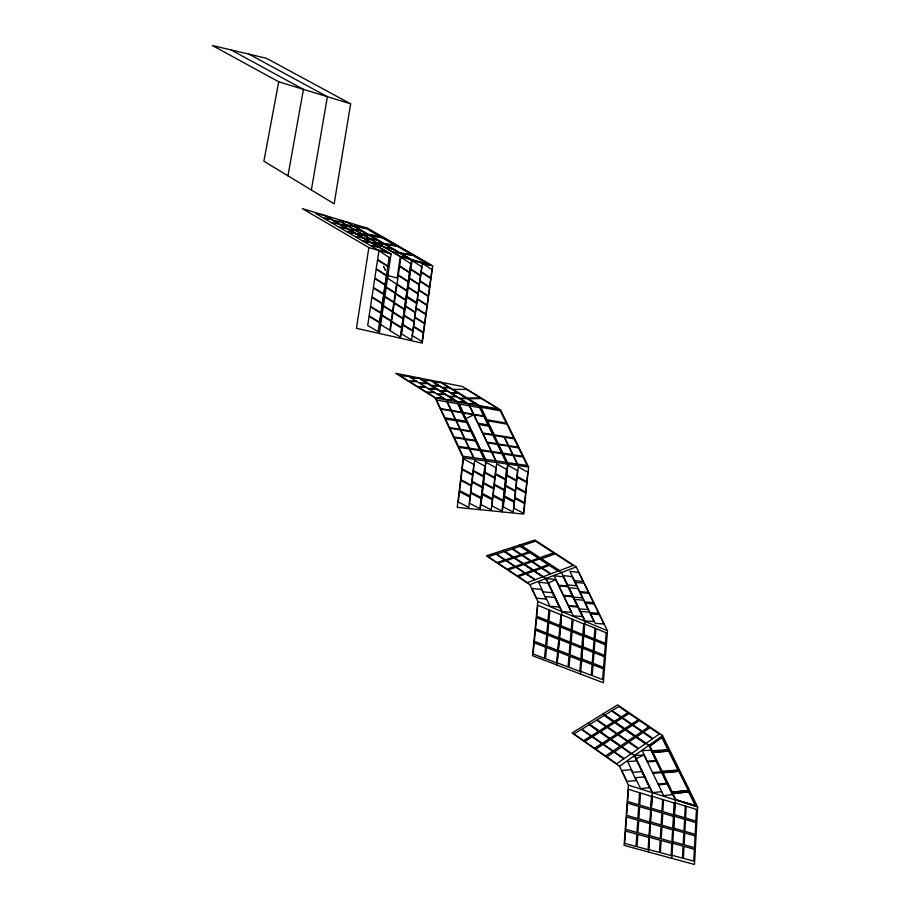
<?xml version="1.0" encoding="UTF-8"?>
<svg xmlns="http://www.w3.org/2000/svg" width="910" height="910" viewBox="0 0 910 910"><rect width="100%" height="100%" fill="white"/><g stroke="black" fill="none" stroke-linecap="round" stroke-linejoin="round"><path stroke-width="0.68" stroke-dasharray="4.55 3.41" d="M383.792 266.289L385.624 270.19M383.576 266.414L385.522 270.554M383.315 266.539L385.681 271.555"/><path stroke-width="1.36" d="M697.652 806.999L694.478 864.5L624.089 845.379L628.423 785.125L619.505 766.254L572.094 732.948L617.663 704.852L662.605 735.587L697.652 806.999L628.423 785.125M671.819 858.346L675.356 799.958L648.875 745.347L603.137 713.815M648.375 851.976L652.299 792.667L634.532 755.562L587.962 723.166M648.625 849.474L649.433 837.245L660.194 840.283L659.42 852.42L648.5 849.428M649.547 835.585L650.354 823.436M650.457 821.844L651.253 809.775M651.355 808.205L652.152 796.216M607.482 630.766L603.33 682.784L532.498 655.678L537.799 601.453L529.904 584.675L486.44 555.805L534.807 540.028L576.223 566.907L607.482 630.766L537.799 601.453M580.478 674.048L584.993 621.303L561.424 572.583L519.348 545.067M557.182 662.764L558.194 651.753M558.33 650.252L559.332 639.298M559.468 637.865L560.458 626.979M560.594 625.568L561.584 614.75M556.886 665.017L561.788 611.543L546 578.498L503.241 550.322M528.596 467.035L523.716 514.082L457.229 507.37L463.213 457.81L435.116 397.863L395.725 373.316L462.416 386.5L500.625 409.955L528.596 467.035L463.213 457.81M502.343 511.921L507.575 464.066L479.547 406.065L440.952 382.257M480.196 509.691L485.792 460.995L457.719 402.038L418.736 377.866M432.682 265.913L422.229 343.127L356.458 328.328L368.857 247.6L302.382 208.629L367.913 228.353L432.682 265.913L400.286 256.62L381.87 245.882L372.599 243.186M400.491 338.236L411.57 259.851L346.221 221.824M400.286 256.62L397.181 278.073L387.887 275.559M379.356 333.481L391.061 253.97L325.166 215.488M350.646 103.82L334.152 203.817L263.889 161.218L278.71 81.786L212.349 45.5L266.482 58.297L350.646 103.82L278.71 81.786M311.368 189.997L327.407 96.71L249.056 54.179M287.958 175.812L303.439 89.362L231.026 49.913M367.322 228.854L381.62 237.157L367.322 228.854L346.369 224.895L339.202 220.72L346.846 222.188M382.484 237.965L382.803 237.305L397.26 245.689L396.942 246.36L382.484 237.965L368.686 235.462L369.005 234.791L383.633 243.3L397.26 245.689M412.969 254.811L399.319 252.991L412.969 254.811L398.352 246.337L384.737 243.96L389.082 247.031M392.324 248.669L384.964 247.406L377.616 243.118L398.352 246.337M399.911 253.446L413.743 255.266L430.862 265.117L411.286 259.418L400.161 252.935M411.286 259.418L411.047 259.93L402.14 254.743M401.276 253.674L413.743 255.266M650.434 745.529L662.378 737.054L668.6 749.738L663.89 750.329M662.378 737.054L649.911 745.972L652.22 750.739L668.793 749.692M619.505 766.254L662.605 735.587M631.449 753.616L638.183 748.873L628.662 742.276L621.848 746.939M652.22 750.739L651.606 751.114L659.795 750.591M669.487 751.012L652.095 752.49L669.487 751.012L678.758 769.905L678.064 770.315L668.804 751.433M662.378 772.897L679.44 771.214L688.813 790.335L673.207 792.235M674.958 799.424L696.173 805.703L689.314 791.711L672.888 793.497L675.584 799.06M672.262 793.873L689.314 791.711M689.382 793.474L689.996 793.111M379.356 247.111L381.87 245.882M480.423 449.711L491.241 451.326L473.746 414.858L465.886 418.657L481.026 450.461M545.545 579.784L546.432 579.363M561.788 611.543L571.491 612.305L555.748 579.568L548.423 583.082L562.266 612.077M552.848 595.106L553.746 594.674L556.442 599.895M634.008 756.87L634.952 756.426M658.487 784.875L667.269 784.01L672.433 794.658L663.663 795.636L643.973 754.947L636.204 758.644L652.88 793.509M635.521 759.634L636.454 759.19L634.532 755.562L643.973 754.947M642.232 774.069L643.188 773.625L644.621 776.253L643.677 776.696M529.904 584.675L576.223 566.907M688.813 790.335L672.262 792.121L662.81 772.635L679.44 771.214M652.299 792.667L661.672 791.677M658.089 784.056L666.882 783.203L661.752 772.624L652.948 773.375M678.758 769.905L662.127 771.305L652.8 752.069M661.422 771.714L664.198 771.487M666.973 771.248L673.901 770.668M652.527 772.51L661.342 771.771L656.246 761.272L647.419 761.909M442.715 397.59L435.185 397.67L427.04 392.597L434.627 392.563M437.209 394.064L444.626 394.019L436.629 389.059L429.156 389.059M437.915 394.508L445.32 394.474L453.373 399.456L446.014 399.547L408.306 376.183L400.536 376.058L408.545 381.04L416.245 381.119M433.922 392.119L426.335 392.142L418.247 387.091L425.891 387.125M428.291 388.513L435.765 388.524L427.814 383.599L420.284 383.531M425.027 386.579L417.372 386.545L409.329 381.529L417.03 381.608M419.499 383.053L427.04 383.11L419.135 378.207L411.536 378.105M555.748 579.568L546 578.498L548.593 583.481M407.896 257.723L400.639 256.54L393.2 252.206M400.514 253.424L392.767 251.956L385.362 247.645L392.722 248.896M384.6 244.164L377.195 242.868L369.881 238.602L377.332 239.933M473.746 414.858L462.917 412.947L466.022 418.975M376.876 239.671L369.414 238.34L362.135 234.097L369.642 235.462M381.825 236.737L368.004 234.223L353.535 225.794L367.515 228.444M382.803 237.305L367.811 234.643L356.947 228.33M368.959 235.053L361.452 233.688L354.217 229.468L361.759 230.867M361.304 230.617L353.751 229.206L346.551 225.009M435.116 397.863L500.625 409.955M671.876 855.229L682.432 858.13L683.126 846.186L672.604 843.206M672.661 841.557L683.183 844.537L683.876 832.673L673.389 829.601M649.376 835.528L660.25 838.622L661.024 826.564L650.172 823.391M368.857 247.6L391.061 253.97M412.355 260.317L429.315 265.242M650.263 821.787L661.104 824.972L661.866 812.994L651.059 809.718M676.244 799.833L680.111 801.084M682.682 801.915L694.262 805.646M557.045 662.719L568.033 666.939L569.012 655.996L558.058 651.696M580.591 671.216L591.227 675.311L592.114 664.516L581.513 660.353M558.149 650.184L569.103 654.483L570.07 643.609L559.161 639.23M559.263 637.785L570.172 642.176L571.139 631.358L560.264 626.91M413.504 255.767L429.395 264.912M398.159 246.758L412.765 255.232M384.737 243.96L399.524 252.57M391.357 248.362L398.182 252.332M372.338 237.601L376.001 239.728M378.435 241.139L380.869 242.56M355.708 230.514L348.496 226.306L340.772 224.861L348.029 229.104L356.117 230.765L363.374 234.996L355.742 233.62L348.439 229.354M338.804 223.917L331.581 219.697L323.653 218.184L330.921 222.438L339.259 224.179L346.517 228.421L338.691 226.977L331.376 222.7M362.396 237.669L355.059 233.381L347.279 231.97L354.661 236.293L362.817 237.919L370.188 242.231L362.51 240.9L355.082 236.554M643.802 774.91L645.258 777.584M471.642 431.238L474.224 436.197M472.153 432.318L474.724 437.232M678.996 771.464L688.381 790.597M661.775 737.418L667.986 750.067M688.688 792.075L695.558 806.067M387.307 273.728L388.57 276.435M387.125 274.069L388.308 276.572M696.468 809.445L695.82 821.082L685.56 817.953L686.242 806.237L696.468 809.445M694.398 849.292L693.738 861.133L683.364 858.301L684.047 846.357L694.398 849.292M695.092 835.88L694.444 847.665L684.104 844.719L684.798 832.855L695.092 835.88M695.809 822.629L695.16 834.333L684.866 831.296L685.548 819.512L695.809 822.629M684.627 819.318L683.945 831.114L673.468 828.02L674.185 816.145L684.627 819.318M685.321 806.033L684.639 817.749L674.208 814.575L674.924 802.768L685.321 806.033M671.853 843.49L671.114 855.536L660.376 852.602L661.149 840.465L671.853 843.49M672.638 829.874L671.91 841.841L661.217 838.804L661.98 826.758L672.638 829.874M673.434 816.418L672.717 828.305L662.059 825.165L662.821 813.199L673.434 816.418M674.173 803.029L673.457 814.837L662.833 811.606L663.595 799.719L674.173 803.029M662.639 799.503L661.889 811.402L651.082 808.125L651.879 796.136L662.639 799.503M648.932 837.496L648.113 849.724L637.011 846.687L637.853 834.368L648.932 837.496M649.808 823.664L649.001 835.812L637.933 832.673L638.774 820.433L649.808 823.664M650.684 809.991L649.888 822.06L638.865 818.818L639.707 806.658L650.684 809.991M651.514 796.398L650.718 808.387L639.73 805.054L640.572 792.974L651.514 796.398M639.582 792.746L638.752 804.838L627.57 801.448L628.446 789.266L639.582 792.746M636.863 834.174L636.01 846.505L624.704 843.411L625.602 830.989L636.863 834.174M637.785 820.229L636.943 832.479L625.682 829.283L626.569 816.952L637.785 820.229M638.718 806.453L637.876 818.625L626.66 815.326L627.547 803.064L638.718 806.453M606.242 632.837L605.4 643.37L595.038 639.104L595.925 628.514L606.242 632.837M603.489 668.907L602.625 679.622L592.16 675.595L593.058 664.812L603.489 668.907M604.422 656.781L603.569 667.428L593.138 663.322L594.025 652.606L604.422 656.781M605.355 644.78L604.513 655.371L594.116 651.185L595.004 640.526L605.355 644.78M593.092 652.311L592.205 663.037L581.604 658.863L582.525 648.068L593.092 652.311M594.071 640.231L593.195 650.889L582.628 646.646L583.549 635.908L594.071 640.231M594.992 628.207L594.116 638.809L583.594 634.475L584.504 623.816L594.992 628.207M582.787 636.056L581.865 646.794L571.139 642.483L572.094 631.677L582.787 636.056M583.742 623.953L582.832 634.623L572.14 630.232L573.095 619.494L583.742 623.953M580.751 660.523L579.818 671.387L569 667.235L569.978 656.292L580.751 660.523M581.763 648.216L580.83 659.022L570.07 654.79L571.025 643.916L581.763 648.216M572.14 619.164L571.184 629.913L560.321 625.454L561.311 614.637L572.14 619.164M557.671 651.901L556.658 662.924L545.5 658.635L546.546 647.545L557.671 651.901M558.774 639.434L557.773 650.388L546.648 646.02L547.695 634.987L558.774 639.434M559.889 627.104L558.888 637.99L547.809 633.542L548.844 622.577L559.889 627.104M560.935 614.83L559.934 625.648L548.901 621.12L549.936 610.223L560.935 614.83M545.556 647.237L544.499 658.328L533.146 653.971L534.238 642.801L545.556 647.237M546.705 634.668L545.659 645.702L534.352 641.266L535.433 630.164L546.705 634.668M547.854 622.258L546.819 633.212L535.558 628.696L536.638 617.663L547.854 622.258M548.946 609.893L547.911 620.791L536.695 616.184L537.764 605.218L548.946 609.893M524.513 503.56L523.512 513.285L513.843 508.201L514.878 498.418L524.513 503.56M525.616 492.97L524.615 502.65L514.98 497.497L516.015 487.771L525.616 492.97M526.697 482.516L525.707 492.139L516.095 486.93L517.13 477.25L526.697 482.516M527.766 472.199L526.776 481.777L517.21 476.499L518.234 466.875L527.766 472.199M514.196 502.263L513.149 512.068L503.321 506.938L504.39 497.065L514.196 502.263M515.356 491.389L514.321 501.137L504.527 495.939L505.596 486.133L515.356 491.389M516.448 481.003L515.413 490.706L505.653 485.439L506.711 475.68L516.448 481.003M517.528 470.663L516.505 480.309L506.779 474.986L507.837 465.272L517.528 470.663M503.037 501.194L501.956 511.09L491.946 505.892L493.061 495.939L503.037 501.194M504.22 490.433L503.139 500.272L493.163 495.006L494.278 485.11L504.22 490.433M505.38 479.786L504.311 489.58L494.369 484.257L495.472 474.406L505.38 479.786M506.517 469.298L505.459 479.035L495.563 473.644L496.655 463.85L506.517 469.298M492.333 499.863L491.218 509.839L481.037 504.595L482.186 494.551L492.333 499.863M493.584 488.795L492.469 498.714L482.334 493.402L483.472 483.415L493.584 488.795M494.744 478.228L493.641 488.101L483.54 482.721L484.677 472.79L494.744 478.228M495.916 467.706L494.812 477.522L484.746 472.074L485.883 462.2L495.916 467.706M481.083 498.566L479.923 508.633L469.56 503.332L470.754 493.197L481.083 498.566M482.334 487.612L481.185 497.622L470.868 492.253L472.051 482.175L482.334 487.612M483.585 476.795L482.436 486.748L472.153 481.31L473.337 471.289L483.585 476.795M484.802 466.125L483.665 476.021L473.427 470.515L474.599 460.551L484.802 466.125M469.981 497.19L468.786 507.336L458.253 501.979L459.482 491.753L469.981 497.19M471.323 485.929L470.129 496.018L459.63 490.592L460.858 480.435L471.323 485.929M472.563 475.179L471.38 485.223L460.926 479.718L462.143 469.617L472.563 475.179M473.814 464.475L472.643 474.463L462.223 468.889L463.429 458.845L473.814 464.475M423.275 332.855L422.092 341.58L412.321 335.619L413.538 326.849L423.275 332.855M424.526 323.641L423.355 332.332L413.606 326.326L414.812 317.59L424.526 323.641M425.755 314.541L424.583 323.186L414.869 317.124L416.075 308.433L425.755 314.541M427.006 305.441L425.846 314.041L416.166 307.933L417.36 299.288L427.006 305.441M428.303 296.478L427.143 305.032L417.497 298.878L418.68 290.279L428.303 296.478M429.52 287.446L428.371 295.966L418.759 289.767L419.942 281.201L429.52 287.446M430.726 278.517L429.577 286.991L419.988 280.746L421.171 272.226L430.726 278.517M431.954 269.599L430.817 278.028L421.262 271.737L422.433 263.252L431.954 269.599M412.765 331.149L411.559 339.942L401.617 333.924L402.868 325.075L412.765 331.149M414.061 321.867L412.844 330.626L402.948 324.551L404.188 315.747L414.061 321.867M415.313 312.687L414.107 321.401L404.245 315.281L405.485 306.522L415.313 312.687M416.609 303.519L415.415 312.187L405.576 306.022L406.815 297.308L416.609 303.519M417.952 293.941L416.757 302.564L406.963 296.341L408.192 287.674L417.952 293.941M419.214 284.853L418.031 293.429L408.26 287.162L409.477 278.528L419.214 284.853M420.443 275.844L419.26 284.386L409.534 278.073L410.751 269.485L420.443 275.844M421.717 266.857L420.545 275.366L410.842 268.996L412.048 260.453L421.717 266.857M401.64 328.078L400.377 336.939L390.288 330.853L391.573 321.935L401.64 328.078M402.959 318.727L401.708 327.554L391.653 321.401L392.927 312.539L402.959 318.727M404.256 309.48L403.016 318.261L392.983 312.062L394.257 303.235L404.256 309.48M405.587 300.243L404.358 308.979L394.36 302.734L395.634 293.953L405.587 300.243M406.861 291.007L405.632 299.697L395.679 293.407L396.942 284.671L406.861 291.007M408.169 281.85L406.941 290.495L397.022 284.147L398.273 275.457L408.169 281.85M409.432 272.772L408.215 281.383L398.33 274.991L399.581 266.334L409.432 272.772M410.74 263.718L409.534 272.283L399.672 265.845L400.923 257.234L410.74 263.718M391.141 321.253L389.844 330.171L379.607 323.983L380.926 315.019L391.141 321.253M392.494 311.857L391.22 320.729L381.006 314.485L382.325 305.567L392.494 311.857M393.825 302.552L392.551 311.379L382.382 305.089L383.69 296.216L393.825 302.552M395.202 293.27L393.928 302.052L383.792 295.704L385.089 286.877L395.202 293.27M396.51 283.988L395.247 292.724L385.146 286.332L386.443 277.55L396.51 283.988M379.447 322.709L378.128 331.706L367.697 325.473L369.062 316.418L379.447 322.709M380.858 313.211L379.538 322.174L369.141 315.884L370.495 306.875L380.858 313.211M382.223 303.826L380.915 312.733L370.563 306.397L371.906 297.433L382.223 303.826M383.645 294.453L382.337 303.314L372.019 296.922L373.362 288.015L383.645 294.453M384.998 285.08L383.69 293.896L373.407 287.458L374.749 278.585L384.998 285.08M386.375 275.775L385.078 284.546L374.829 278.062L376.16 269.235L386.375 275.775M387.717 266.573L386.42 275.309L376.217 268.757L377.536 259.987L387.717 266.573M389.105 257.382L387.819 266.073L377.639 259.486L378.958 250.75L389.105 257.382M623.668 758.815L616.627 763.774L606.856 756.915L613.988 752.047L623.668 758.815M631.028 753.798L624.146 758.656L614.466 751.887L621.428 747.121L631.028 753.798M645.304 743.754L638.718 748.407L629.208 741.809L635.874 737.248L645.304 743.754M652.402 738.92L645.963 743.459L636.534 736.963L643.052 732.493L652.402 738.92M659.238 734.052L652.936 738.499L643.597 732.084L649.967 727.716L659.238 734.052M612.635 751.137L605.503 756.005L595.8 749.192L603.023 744.414L612.635 751.137M620.097 746.223L613.112 750.978L603.501 744.266L610.564 739.591L620.097 746.223M627.343 741.388L620.518 746.052L610.985 739.409L617.89 734.836L627.343 741.388M634.566 736.383L627.889 740.933L618.436 734.393L625.193 729.922L634.566 736.383M641.755 731.64L635.226 736.088L625.864 729.627L632.461 725.259L641.755 731.64M648.682 726.874L642.301 731.219L633.019 724.849L639.48 720.572L648.682 726.874M601.749 743.538L594.514 748.304L584.88 741.536L592.194 736.861L601.749 743.538M609.302 738.727L602.227 743.39L592.683 736.713L599.827 732.129L609.302 738.727M616.639 733.995L609.723 738.556L600.247 731.958L607.243 727.477L616.639 733.995M623.953 729.081L617.185 733.54L607.8 727.044L614.648 722.654L623.953 729.081M631.233 724.428L624.624 728.796L615.319 722.381L622.008 718.092L631.233 724.428M638.263 719.753L631.79 724.019L622.565 717.694L629.106 713.497L638.263 719.753M590.897 736.019L583.572 740.694L574.005 733.972L581.399 729.388L590.897 736.019M598.541 731.31L591.375 735.871L581.888 729.24L589.134 724.758L598.541 731.31M605.969 726.669L598.962 731.139L589.555 724.587L596.641 720.197L605.969 726.669M613.385 721.846L606.526 726.226L597.21 719.764L604.138 715.476L613.385 721.846M620.756 717.296L614.057 721.573L604.809 715.203L611.588 710.994L620.756 717.296M627.866 712.712L621.314 716.898L612.157 710.608L618.777 706.501L627.866 712.712M534.852 579.738L527.311 582.605L518.359 576.656L525.969 573.857L534.852 579.738M542.724 576.872L535.342 579.67L526.458 573.8L533.908 571.059L542.724 576.872M558.046 571.059L550.971 573.755L542.235 568.011L549.378 565.394L558.046 571.059M550.379 574.028L543.156 576.781L534.341 570.979L541.643 568.295L550.379 574.028M573.152 565.451L559.673 570.581L541.552 558.729L555.293 553.86L573.152 565.451M524.729 573.072L517.107 575.859L508.224 569.956L515.902 567.237L524.729 573.072M532.68 570.274L525.229 573.004L516.402 567.169L523.933 564.507L532.68 570.274M540.426 567.521L533.112 570.195L524.365 564.428L531.736 561.811L540.426 567.521M548.161 564.632L541.018 567.249L532.339 561.55L539.55 558.99L548.161 564.632M514.73 566.475L507.041 569.182L498.202 563.313L505.971 560.674L514.73 566.475M522.761 563.756L515.231 566.407L506.46 560.617L514.059 558.023L522.761 563.756M530.575 561.072L523.204 563.677L514.503 557.944L521.942 555.407L530.575 561.072M538.401 558.262L531.178 560.799L522.556 555.145L529.836 552.654L538.401 558.262M553.61 552.882L539.971 557.693L521.737 545.773L535.626 541.211L553.61 552.882M504.766 559.934L496.997 562.562L488.215 556.738L496.052 554.167L504.766 559.934M512.876 557.295L505.266 559.877L496.553 554.11L504.231 551.596L512.876 557.295M528.664 551.938L521.373 554.417L512.796 548.787L520.156 546.375L528.664 551.938M520.77 554.679L513.308 557.216L504.675 551.517L512.182 549.048L520.77 554.679M649.683 787.696L640.549 788.617L635.351 777.709L644.519 776.89L649.683 787.696M636.272 780.575L626.933 781.428L621.746 770.452L631.108 769.712L636.272 780.575M641.982 771.612L632.814 772.362L627.672 761.556L636.852 760.908L641.982 771.612M656.042 760.555L647.215 761.192L642.141 750.67L650.991 750.136L656.042 760.555M475.088 403.483L468.07 403.619L460.05 398.66L467.126 398.569L475.088 403.483M481.526 398.569L468.275 398.762L479.741 405.735L498.407 409.011L481.526 398.569M464.805 401.685L457.616 401.799L449.563 396.805L456.797 396.737L464.805 401.685M480.446 397.852L467.023 398L453.055 389.378L466.659 389.389L480.446 397.852M466.432 398.136L459.357 398.216L451.383 393.279L458.515 393.245L466.432 398.136M456.103 396.294L448.858 396.362L440.849 391.391L448.152 391.38L456.103 396.294M457.662 392.722L450.518 392.745L442.59 387.842L449.79 387.865L457.662 392.722M447.288 390.845L439.985 390.856L432.022 385.908L439.382 385.954L447.288 390.845M449.028 387.387L441.816 387.364L433.933 382.496L441.202 382.564L449.028 387.387M438.609 385.465L431.238 385.43L423.321 380.516L430.737 380.608L438.609 385.465M604.001 623.976L595.265 623.361L590.67 613.92L599.417 614.614L604.001 623.976M593.946 621.564L585.039 620.927L580.432 611.418L589.35 612.134L593.946 621.564M582.343 616.525L573.266 615.842L568.659 606.265L577.759 607.027L582.343 616.525M598.769 613.294L590.01 612.589L585.448 603.216L594.219 604.001L598.769 613.294M559.434 607.072L549.993 606.288L545.397 596.585L554.85 597.461L559.434 607.072M588.156 609.609L579.238 608.87L574.665 599.428L583.594 600.247L588.156 609.609M577.406 606.299L568.318 605.525L563.745 596.016L572.845 596.869L577.406 606.299M593.57 602.636L584.8 601.84L580.261 592.524L589.043 593.4L593.57 602.636M546.148 599.064L536.513 598.2L531.918 588.452L541.564 589.407L546.148 599.064M582.411 597.915L573.471 597.074L568.943 587.701L577.884 588.622L582.411 597.915M572.481 596.107L563.37 595.242L558.831 585.79L567.942 586.734L572.481 596.107M552.597 592.751L543.134 591.841L538.572 582.229L548.048 583.219L552.597 592.751M588.588 592.421L579.807 591.534L575.302 582.286L584.095 583.253L588.588 592.421M567.783 586.131L558.66 585.176L554.144 575.791L563.279 576.826L567.783 586.131M576.553 585.812L567.601 584.868L563.108 575.575L572.072 576.599L576.553 585.812M583.208 581.524L574.415 580.557L569.944 571.378L578.76 572.424L583.208 581.524M495.802 460.801L485.656 459.357L481.515 450.666L491.662 452.179L495.802 460.801M506.051 462.28L496.075 460.858L491.946 452.236L501.922 453.715L506.051 462.28M473.53 457.719L463.008 456.217L458.867 447.379L469.389 448.937L473.53 457.719M484.165 459.232L473.826 457.764L469.674 448.994L480.025 450.541L484.165 459.232M517.278 464.043L507.496 462.655L503.355 454.101L513.149 455.557L517.278 464.043M527.186 465.465L517.551 464.089L513.422 455.614L523.057 457.048L527.186 465.465M468.923 447.936L458.401 446.366L454.283 437.585L464.805 439.223L468.923 447.936M479.638 449.722L469.287 448.175L465.169 439.462L475.521 441.077L479.638 449.722M501.535 452.918L491.559 451.428L487.441 442.863L497.429 444.421L501.535 452.918M512.683 454.59L502.889 453.123L498.782 444.626L508.588 446.162L512.683 454.59M522.67 456.251L513.035 454.818L508.94 446.389L518.575 447.891L522.67 456.251M464.498 438.62L453.976 436.971L449.881 428.246L460.414 429.964L464.498 438.62M475.168 440.326L464.817 438.711L460.722 430.055L471.073 431.738L475.168 440.326M497.076 443.682L487.089 442.123L483.005 433.615L492.992 435.242L497.076 443.682M508.28 445.57L498.487 444.046L494.403 435.606L504.208 437.198L508.28 445.57M518.222 447.163L508.576 445.661L504.504 437.289L514.15 438.859L518.222 447.163M460.107 429.349L449.585 427.62L445.513 418.964L456.046 420.75L460.107 429.349M470.766 431.078L460.414 429.395L456.354 420.795L466.705 422.547L470.766 431.078M492.674 434.582L482.687 432.955L478.637 424.504L488.625 426.198L492.674 434.582M513.74 438.006L494.289 434.832L487.498 420.773L506.961 424.162L513.74 438.006M385.908 251.41L378.321 250.148L370.825 245.757L378.446 247.054L385.908 251.41M378.003 246.792L370.37 245.495L362.908 241.127L370.586 242.458L378.003 246.792M487.999 424.902L478.012 423.195L473.985 414.801L483.972 416.564L487.999 424.902M455.375 419.533L444.842 417.736L440.804 409.136L451.337 410.99L455.375 419.533M465.965 421.239L455.614 419.476L451.576 410.933L461.939 412.765L465.965 421.239M378.833 244.005L371.291 242.697L363.92 238.386L371.496 239.728L378.833 244.005M506.267 423.104L486.986 419.738L480.946 407.236L500.238 410.785L506.267 423.104M371.064 239.478L363.477 238.136L356.14 233.847L363.772 235.224L371.064 239.478M461.643 412.15L451.28 410.319L447.276 401.833L457.639 403.733L461.643 412.15M483.676 415.961L473.678 414.198L469.674 405.849L479.672 407.68L483.676 415.961M451.041 410.387L440.508 408.522L436.493 399.968L447.037 401.901L451.041 410.387M473.45 414.255L463.292 412.457L459.288 404.051L469.446 405.905L473.45 414.255M354.593 233.119L346.812 231.709L339.464 227.409L347.301 228.854L354.593 233.119M348.041 226.055L340.306 224.599L333.083 220.379L340.863 221.869L348.041 226.055M331.081 219.367L323.152 217.854L315.929 213.623L323.903 215.181L331.081 219.367"/></g></svg>
